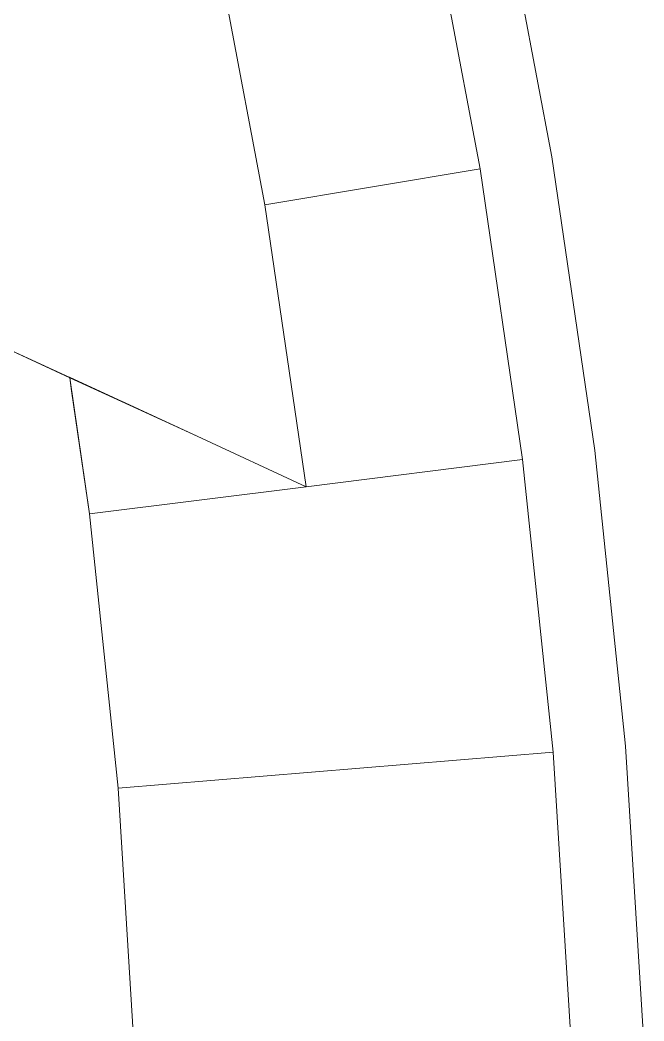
# Model space of a CAD drawing. Header units: inches. Extents: x -827 to 154, y -802 to 207.
# Drawn here: x -108.306 to -107.769, y -165.864 to -165.004 of the extents above; entities that cross this region are included whole.
import ezdxf

# ---------------------------------------------------------------- set-up
doc = ezdxf.new("R2010")
doc.units = ezdxf.units.IN
doc.header["$MEASUREMENT"] = 0
doc.layers.add('Layer0', color=7, linetype='Continuous', lineweight=9)
doc.layers.add('Shop_Sabre_RC-8_CNC_Router_skp', color=8, linetype='Continuous', lineweight=9)

# ---------------------------------------------------------------- blocks, each defined once
blk = doc.blocks.new('Shop_Sabre_RC-8_CNC_Router_skp_102-402841-Level 1')
at = {"layer": 'Layer0'}
for p, q in [((0.44251, 2.13821), (0.45723, 1.90164)), ((0.44251, 2.13821), (0.45723, 1.90164)), ((0.45723, 1.90164), (0.44251, 2.13821)), ((0.00529, 2.12008), (0.02114, 1.8654)), ((0.00529, 2.12008), (0.02114, 1.8654)), ((0.06775, 2.12267), (0.08344, 1.87058)), ((0.08344, 1.87058), (0.06775, 2.12267)), ((0.06775, 2.12267), (0.08344, 1.87058)), ((0.08344, 1.87058), (0.45723, 1.90164)), ((0.45723, 1.90164), (0.08344, 1.87058)), ((0.45723, 1.90164), (0.48175, 1.66588)), ((0.45723, 1.90164), (0.48175, 1.66588)), ((0.48175, 1.66588), (0.45723, 1.90164)), ((0.08344, 1.87058), (0.10957, 1.61935)), ((0.10957, 1.61935), (0.08344, 1.87058)), ((0.08344, 1.87058), (0.10957, 1.61935)), ((0.02114, 1.8654), (0.04754, 1.6116)), ((0.02114, 1.8654), (0.04754, 1.6116)), ((0.48175, 1.66588), (0.29566, 1.64261)), ((0.29566, 1.64261), (0.48175, 1.66588)), ((0.48175, 1.66588), (0.49122, 1.60106)), ((0.48175, 1.66588), (0.49122, 1.60106)), ((0.48175, 1.66588), (0.49884, 1.54896)), ((0.48175, 1.66588), (0.49721, 1.56012)), ((0.29566, 1.64261), (0.10957, 1.61935)), ((0.10957, 1.61935), (0.29566, 1.64261)), ((0.38933, 1.59918), (0.29566, 1.64261)), ((0.38933, 1.59918), (0.29566, 1.64261)), ((0.33105, 1.40038), (0.29566, 1.64261)), ((0.29566, 1.64261), (0.33105, 1.40038)), ((0.10957, 1.61935), (0.14609, 1.36943)), ((0.14609, 1.36943), (0.10957, 1.61935)), ((0.10957, 1.61935), (0.14609, 1.36943)), ((0.04754, 1.6116), (0.08443, 1.35911)), ((0.04754, 1.6116), (0.08443, 1.35911)), ((0.49721, 1.56012), (0.49122, 1.60106)), ((0.49122, 1.60106), (0.49721, 1.56012)), ((0.38933, 1.59918), (0.49884, 1.54896)), ((0.38933, 1.59918), (0.49884, 1.54896)), ((0.38933, 1.59918), (0.45482, 1.56899)), ((0.38933, 1.59918), (0.49889, 1.54861)), ((0.38933, 1.59918), (1.00245, 1.31683)), ((0.38933, 1.59918), (1.07782, 1.28208)), ((0.38933, 1.59918), (1.07782, 1.28208)), ((0.49884, 1.54896), (0.49721, 1.56012)), ((0.49721, 1.56012), (0.49884, 1.54896)), ((1.07782, 1.28208), (0.49884, 1.54896)), ((1.07782, 1.28208), (0.49884, 1.54896)), ((0.33105, 1.40038), (0.14609, 1.36943)), ((0.14609, 1.36943), (0.33105, 1.40038)), ((0.33105, 1.40038), (0.37645, 1.15982)), ((0.33105, 1.40038), (0.37645, 1.15982)), ((0.14609, 1.36943), (0.19293, 1.12123)), ((0.19293, 1.12123), (0.14609, 1.36943)), ((0.14609, 1.36943), (0.19293, 1.12123)), ((0.08443, 1.35911), (0.13175, 1.10837)), ((0.08443, 1.35911), (0.13175, 1.10837))]:
    blk.add_line(p, q, dxfattribs=at)
blk = doc.blocks.new('Shop_Sabre_RC-8_CNC_Router_skp_99-402838-Level 1')
blk.add_blockref('Shop_Sabre_RC-8_CNC_Router_skp_102-402841-Level 1', (0, 0))
blk = doc.blocks.new('Shop_Sabre_RC-8_CNC_Router_skp_97-402836-Level 1')
blk.add_blockref('Shop_Sabre_RC-8_CNC_Router_skp_99-402838-Level 1', (0, 0))
blk = doc.blocks.new('Shop_Sabre_RC-8_CNC_Router_skp_79-402818-Level 1')
blk.add_blockref('Shop_Sabre_RC-8_CNC_Router_skp_97-402836-Level 1', (1.51743, 6.24073))
blk = doc.blocks.new('Shop_Sabre_RC-8_CNC_Router_skp_1-402740-Level 1')
blk.add_blockref('Shop_Sabre_RC-8_CNC_Router_skp_79-402818-Level 1', (41.85104, 24.85755))
blk = doc.blocks.new('Shop_Sabre_RC-8_CNC_Router_skp-402726-Level 1')
blk.add_blockref('Shop_Sabre_RC-8_CNC_Router_skp_1-402740-Level 1', (0, 0))

msp = doc.modelspace()

# ---------------------------------------------------------------- block references
at = {"layer": 'Shop_Sabre_RC-8_CNC_Router_skp', "color": 7, "rotation": 180}
msp.add_blockref('Shop_Sabre_RC-8_CNC_Router_skp-402726-Level 1', (-64.395614, -132.663924), dxfattribs=at)

doc.saveas('drawing.dxf')
